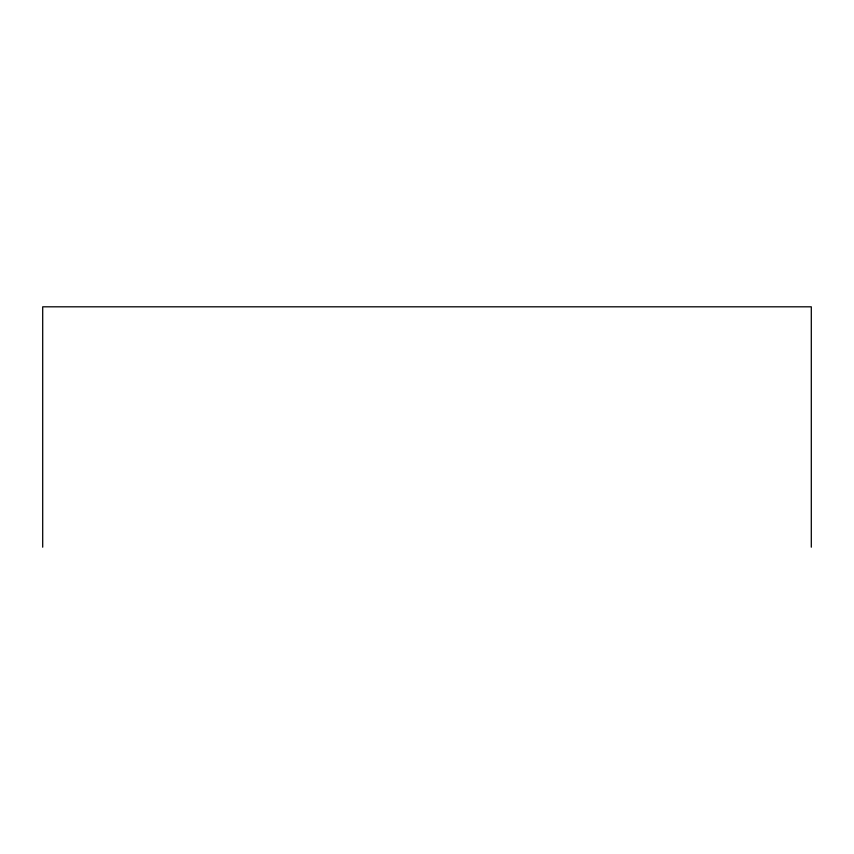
<?xml version="1.0" encoding="UTF-8"?>
<svg xmlns="http://www.w3.org/2000/svg" width="854" height="854" viewBox="0 0 854 854"><rect width="100%" height="100%" fill="white"/><g stroke="black" fill="none" stroke-linecap="round" stroke-linejoin="round"><path stroke-width="1.28" d="M811.3 547.19L811.3 306.81L42.7 306.81L42.7 547.19"/></g></svg>
